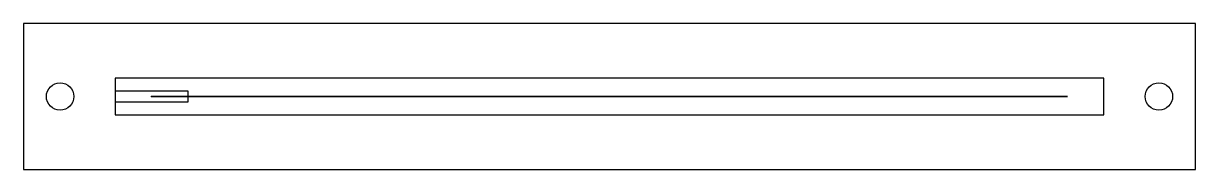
# Model space of a CAD drawing. Header units: millimetres. Extents: x -64 to 64, y -8 to 8.
import ezdxf

# ---------------------------------------------------------------- set-up
doc = ezdxf.new("R2010")
doc.units = ezdxf.units.MM
doc.layers.get('0').update_dxf_attribs({"lineweight": 25, "true_color": 0xffffff})

# ---------------------------------------------------------------- blocks, each defined once
blk = doc.blocks.new('slider')
for p, q in [((127.27, -8.21), (-0.73, -8.21)), ((-0.73, -8.21), (-0.73, -24.21)), ((127.27, -24.21), (127.27, -8.21)), ((117.27, -14.21), (9.27, -14.21)), ((9.27, -14.21), (9.27, -18.21)), ((117.27, -18.21), (117.27, -14.21)), ((17.27, -15.61), (9.27, -15.61)), ((9.27, -15.61), (9.27, -16.81)), ((13.27, -16.21), (113.27, -16.21)), ((113.27, -16.21), (13.27, -16.21)), ((13.27, -16.21), (13.27, -16.21)), ((17.27, -16.81), (17.27, -15.61)), ((113.27, -16.21), (113.27, -16.21)), ((9.27, -16.81), (17.27, -16.81)), ((9.27, -18.21), (117.27, -18.21)), ((-0.73, -24.21), (127.27, -24.21))]:
    blk.add_line(p, q)
for centre in [(3.27, -16.21), (123.27, -16.21)]:
    blk.add_circle(centre, 1.5)
blk.add_point((13.27, -16.21))

msp = doc.modelspace()

# ---------------------------------------------------------------- block references
msp.add_blockref('slider', (-63.27, 16.21))

doc.saveas('drawing.dxf')
